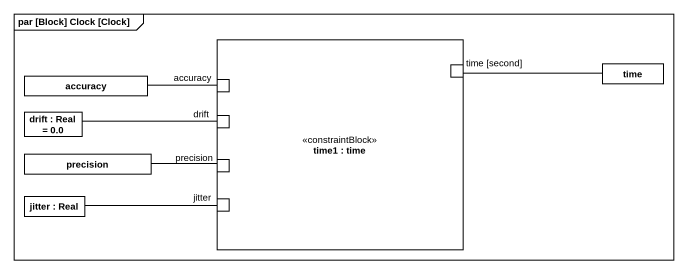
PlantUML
@startuml
mainframe par [Block] Clock [Clock]
rectangle "time1 : time" as time1 <<constraintBlock>> {
  port "accuracy" as accuracy_2
  port "time [second]" as time_second
  port "drift" as drift_2
  port "precision" as precision_2
  port "jitter" as jitter_2
}
rectangle accuracy
rectangle time
rectangle "drift : Real = 0.0" as drift
rectangle precision
rectangle "jitter : Real" as jitter
accuracy -right- accuracy_2
time -left- time_second
drift -right- drift_2
precision -right- precision_2
jitter -right- jitter_2
@enduml
